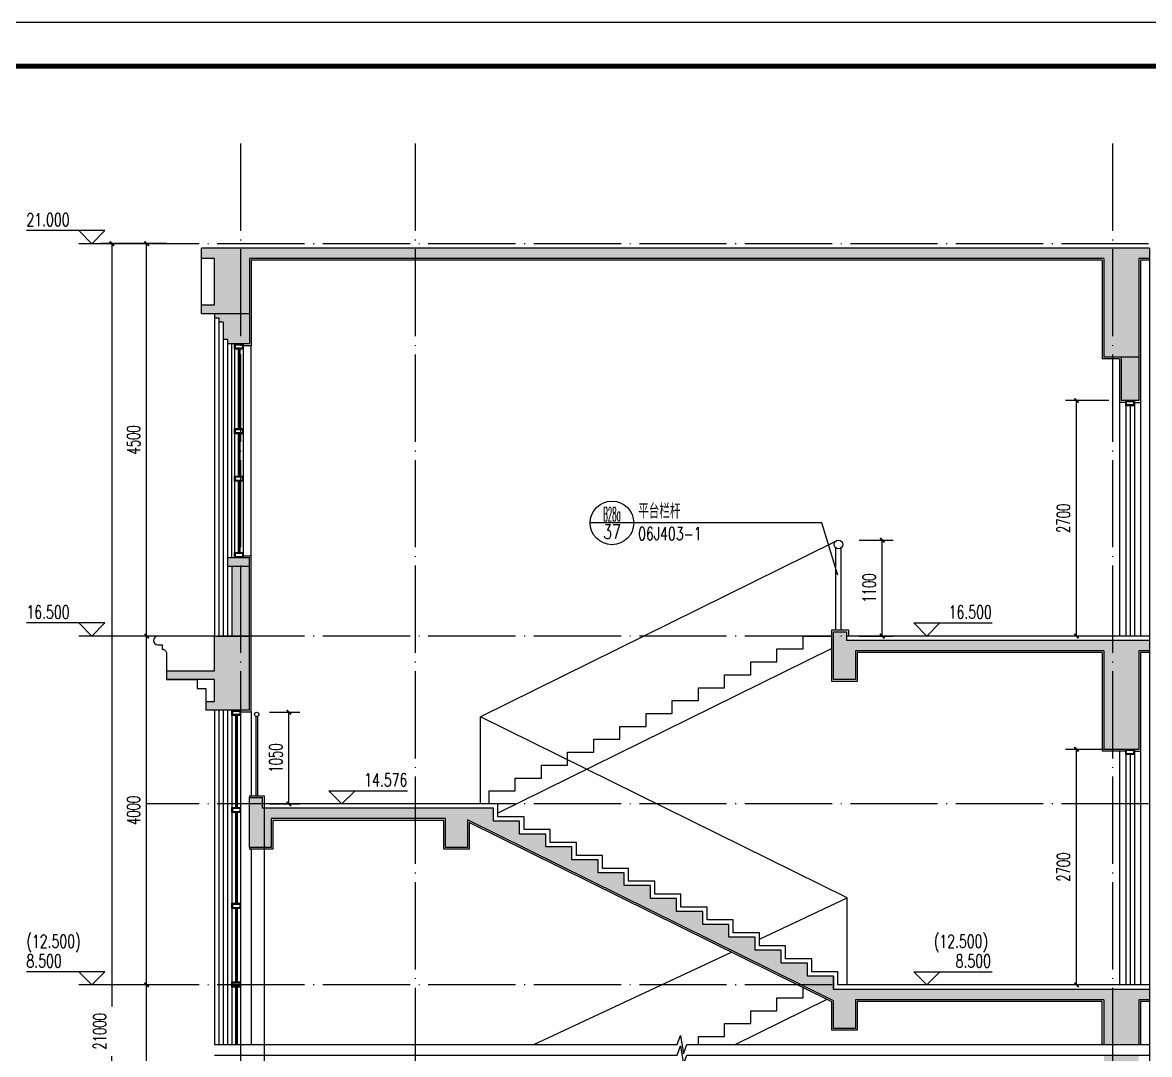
# Model space of a CAD drawing. Extents: x 307762 to 522490, y -326758 to -245675.
# Drawn here: x 441408 to 454331, y -257862 to -246028 of the extents above; entities that cross this region are included whole.
import ezdxf
from ezdxf.enums import TextEntityAlignment as Align

# ---------------------------------------------------------------- set-up
doc = ezdxf.new("R2010")
doc.units = 0
doc.header["$LTSCALE"] = 1000
doc.header["$MEASUREMENT"] = 0
doc.linetypes.add('DOTE', pattern=[2.42, 2, -0.2, 0.02, -0.2])
doc.layers.get('0').update_dxf_attribs({"linetype": 'CONTINUOUS'})
doc.layers.get('Defpoints').update_dxf_attribs({"color": 6, "linetype": 'CONTINUOUS'})
for name, color, linetype in [('A-墙线', 2, 'CONTINUOUS'), ('A-立面看线', 117, 'CONTINUOUS'), ('A-装饰构件', 197, 'CONTINUOUS'), ('DIM_ELEV', 3, 'CONTINUOUS'), ('DIM_IDEN', 3, 'CONTINUOUS'), ('DIM_SYMB', 3, 'CONTINUOUS'), ('DOTE', 1, 'DOTE'), ('PUB_DIM', 3, 'CONTINUOUS'), ('PUB_HATCH', 250, 'CONTINUOUS'), ('PUB_TEXT', 7, 'CONTINUOUS'), ('STAIR', 4, 'CONTINUOUS'), ('WALL', 2, 'CONTINUOUS'), ('WINDOW', 4, 'CONTINUOUS'), ('图框', 85, 'CONTINUOUS'), ('看线', 87, 'CONTINUOUS'), ('看线1', 7, 'CONTINUOUS'), ('面层', 185, 'CONTINUOUS')]:
    doc.layers.add(name, color=color, linetype=linetype)
doc.styles.add('_TCH_DIM', font='SIMPLEX', dxfattribs={"bigfont": 'GBCBIG'})
doc.styles.add('_TCH_LABEL', font='COMPLEX', dxfattribs={"bigfont": 'GBCBIG'})
doc.styles.add('DIM_FONT', font='SIMPLEX.shx', dxfattribs={"width": 0.65})
doc.dimstyles.new('DIMN50', dxfattribs={"dimscale": 0.5, "dimtxt": 300, "dimasz": 100, "dimexe": 250, "dimexo": 300, "dimgap": 150, "dimtad": 1, "dimdec": 0, "dimzin": 0, "dimdsep": 46, "dimtxsty": 'DIM_FONT', "dimblk": 'ARCHTICK', "dimcen": 0.09, "dimclrt": 7, "dimazin": 2, "dimtfac": 1, "dimtdec": 0, "dimtix": 1, "dimtmove": 2, "dimatfit": 3, "dimfxl": 0, "dimtolj": 1, "dimtzin": 0, "dimarcsym": 0})

# ---------------------------------------------------------------- blocks, each defined once
blk = doc.blocks.new('TJAD_TK_A1')
at = {"layer": '图框'}
blk.add_line((1341.38, 950.45), (500.38, 950.45), dxfattribs=at)
at = {"layer": '图框', "const_width": 1.2}
blk.add_lwpolyline([(1331.38, 940.45), (525.38, 940.45), (525.38, 366.45), (1331.38, 366.45)], close=True, dxfattribs=at)
blk = doc.blocks.new('_ArchTick')
at = {"color": 0, "linetype": 'ByBlock', "const_width": 0.4}
blk.add_lwpolyline([(-0.5, -0.5), (0.5, 0.5)], dxfattribs=at)
blk = doc.blocks.new('*D240')
at = {"layer": 'Defpoints', "color": 0}
for p in [(444091, -253938), (444462, -253938), (444091, -254988)]:
    blk.add_point(p, dxfattribs=at)
at = {"layer": 'PUB_DIM', "color": 0, "lineweight": -2}
for p, q in [((444241, -253938), (444587, -253938)), ((444462, -254988), (444462, -253938)), ((444241, -254988), (444587, -254988))]:
    blk.add_line(p, q, dxfattribs=at)
at = {"layer": 'PUB_DIM', "color": 0, "lineweight": -2, "xscale": 50, "yscale": 50, "zscale": 50}
for p, rotation in [((444462, -253938), 90), ((444462, -254988), 270)]:
    blk.add_blockref('_ArchTick', p, dxfattribs=dict(at, rotation=rotation))
at = {"layer": 'PUB_DIM', "color": 7, "insert": (444312, -254463), "char_height": 150, "attachment_point": 5, "rotation": 90, "style": 'DIM_FONT'}
blk.add_mtext('\\A1;1050', dxfattribs=at)
blk = doc.blocks.new('*D476')
at = {"layer": 'Defpoints', "color": 0}
for p in [(450851, -251964), (451267, -251964), (450851, -253064)]:
    blk.add_point(p, dxfattribs=at)
at = {"layer": 'PUB_DIM', "color": 0, "lineweight": -2}
for p, q in [((451001, -251964), (451392, -251964)), ((451267, -253064), (451267, -251964)), ((451001, -253064), (451392, -253064))]:
    blk.add_line(p, q, dxfattribs=at)
at = {"layer": 'PUB_DIM', "color": 0, "lineweight": -2, "xscale": 50, "yscale": 50, "zscale": 50}
for p, rotation in [((451267, -251964), 90), ((451267, -253064), 270)]:
    blk.add_blockref('_ArchTick', p, dxfattribs=dict(at, rotation=rotation))
at = {"layer": 'PUB_DIM', "color": 7, "insert": (451117, -252514), "char_height": 150, "attachment_point": 5, "rotation": 90, "style": 'DIM_FONT'}
blk.add_mtext('\\A1;1100', dxfattribs=at)
blk = doc.blocks.new('*D477')
at = {"layer": 'Defpoints', "color": 0}
for p in [(453495, -254364), (454014, -254364), (454014, -257064)]:
    blk.add_point(p, dxfattribs=at)
at = {"layer": 'PUB_DIM', "color": 0, "lineweight": -2}
for p, q in [((453864, -254364), (453370, -254364)), ((453495, -257064), (453495, -254364)), ((453864, -257064), (453370, -257064))]:
    blk.add_line(p, q, dxfattribs=at)
at = {"layer": 'PUB_DIM', "color": 0, "lineweight": -2, "xscale": 50, "yscale": 50, "zscale": 50}
for p, rotation in [((453495, -254364), 90), ((453495, -257064), 270)]:
    blk.add_blockref('_ArchTick', p, dxfattribs=dict(at, rotation=rotation))
at = {"layer": 'PUB_DIM', "color": 7, "insert": (453345, -255714), "char_height": 150, "attachment_point": 5, "rotation": 90, "style": 'DIM_FONT'}
blk.add_mtext('\\A1;2700', dxfattribs=at)
blk = doc.blocks.new('*D481')
at = {"layer": 'Defpoints', "color": 0}
for p in [(453495, -250364), (454014, -250364), (454014, -253064)]:
    blk.add_point(p, dxfattribs=at)
at = {"layer": 'PUB_DIM', "color": 0, "lineweight": -2}
for p, q in [((453864, -250364), (453370, -250364)), ((453495, -253064), (453495, -250364)), ((453864, -253064), (453370, -253064))]:
    blk.add_line(p, q, dxfattribs=at)
at = {"layer": 'PUB_DIM', "color": 0, "lineweight": -2, "xscale": 50, "yscale": 50, "zscale": 50}
for p, rotation in [((453495, -250364), 90), ((453495, -253064), 270)]:
    blk.add_blockref('_ArchTick', p, dxfattribs=dict(at, rotation=rotation))
at = {"layer": 'PUB_DIM', "color": 7, "insert": (453345, -251714), "char_height": 150, "attachment_point": 5, "rotation": 90, "style": 'DIM_FONT'}
blk.add_mtext('\\A1;2700', dxfattribs=at)
blk = doc.blocks.new('*D859')
at = {"layer": 'Defpoints', "color": 0}
for p in [(442431, -248564), (443209, -248564), (443209, -270364)]:
    blk.add_point(p, dxfattribs=at)
at = {"layer": 'PUB_DIM', "color": 0, "lineweight": -2}
for p, q in [((443059, -248564), (442306, -248564)), ((442431, -248564), (442431, -257314)), ((442431, -270364), (442431, -257882)), ((443059, -270364), (442306, -270364))]:
    blk.add_line(p, q, dxfattribs=at)
at = {"layer": 'PUB_DIM', "color": 0, "lineweight": -2, "xscale": 50, "yscale": 50, "zscale": 50}
for p, rotation in [((442431, -248564), 90), ((442431, -270364), 270)]:
    blk.add_blockref('_ArchTick', p, dxfattribs=dict(at, rotation=rotation))
at = {"layer": 'PUB_DIM', "color": 7, "insert": (442293, -257598), "char_height": 150, "attachment_point": 5, "rotation": 90, "style": 'DIM_FONT'}
blk.add_mtext('\\A1;21000', dxfattribs=at)
blk = doc.blocks.new('*D862')
at = {"layer": 'Defpoints', "color": 0}
for p in [(442831, -257064), (443209, -257064), (443209, -261064)]:
    blk.add_point(p, dxfattribs=at)
at = {"layer": 'PUB_DIM', "color": 0, "lineweight": -2}
for p, q in [((443059, -257064), (442706, -257064)), ((442831, -261064), (442831, -257064)), ((443059, -261064), (442706, -261064))]:
    blk.add_line(p, q, dxfattribs=at)
at = {"layer": 'PUB_DIM', "color": 0, "lineweight": -2, "xscale": 50, "yscale": 50, "zscale": 50}
for p, rotation in [((442831, -257064), 90), ((442831, -261064), 270)]:
    blk.add_blockref('_ArchTick', p, dxfattribs=dict(at, rotation=rotation))
at = {"layer": 'PUB_DIM', "color": 7, "insert": (442681, -259064), "char_height": 150, "attachment_point": 5, "rotation": 90, "style": 'DIM_FONT'}
blk.add_mtext('\\A1;4000x2=8000', dxfattribs=at)
blk = doc.blocks.new('*D863')
at = {"layer": 'Defpoints', "color": 0}
for p in [(442831, -253064), (443209, -253064), (443209, -257064)]:
    blk.add_point(p, dxfattribs=at)
at = {"layer": 'PUB_DIM', "color": 0, "lineweight": -2}
for p, q in [((443059, -253064), (442706, -253064)), ((442831, -257064), (442831, -253064)), ((443059, -257064), (442706, -257064))]:
    blk.add_line(p, q, dxfattribs=at)
at = {"layer": 'PUB_DIM', "color": 0, "lineweight": -2, "xscale": 50, "yscale": 50, "zscale": 50}
for p, rotation in [((442831, -253064), 90), ((442831, -257064), 270)]:
    blk.add_blockref('_ArchTick', p, dxfattribs=dict(at, rotation=rotation))
at = {"layer": 'PUB_DIM', "color": 7, "insert": (442681, -255064), "char_height": 150, "attachment_point": 5, "rotation": 90, "style": 'DIM_FONT'}
blk.add_mtext('\\A1;4000', dxfattribs=at)
blk = doc.blocks.new('*D864')
at = {"layer": 'Defpoints', "color": 0}
for p in [(442831, -248564), (443209, -248564), (443209, -253064)]:
    blk.add_point(p, dxfattribs=at)
at = {"layer": 'PUB_DIM', "color": 0, "lineweight": -2}
for p, q in [((443059, -248564), (442706, -248564)), ((442831, -253064), (442831, -248564)), ((443059, -253064), (442706, -253064))]:
    blk.add_line(p, q, dxfattribs=at)
at = {"layer": 'PUB_DIM', "color": 0, "lineweight": -2, "xscale": 50, "yscale": 50, "zscale": 50}
for p, rotation in [((442831, -248564), 90), ((442831, -253064), 270)]:
    blk.add_blockref('_ArchTick', p, dxfattribs=dict(at, rotation=rotation))
at = {"layer": 'PUB_DIM', "color": 7, "insert": (442681, -250814), "char_height": 150, "attachment_point": 5, "rotation": 90, "style": 'DIM_FONT'}
blk.add_mtext('\\A1;4500', dxfattribs=at)

msp = doc.modelspace()

# ---------------------------------------------------------------- hatches: boundary and pattern name
at = {"layer": 'PUB_HATCH'}
h = msp.add_hatch(dxfattribs=at)
h.set_pattern_fill('钢筋混凝土', color=256, scale=50, style=0)
h.set_pattern_definition([(45, (443058.7, -271368.93), (-88.38835, 88.38835), []), (50, (443058.7, -271368.93), (358.63, -31.376), [37.5, -412.5]), (355, (443058.7, -271368.93), (-69.3757, 376.096), [30, -330]), (100.4514, (443088.58, -271371.54), (289.2547, 344.72), [31.87, -350.571]), (46.1842, (443058.7, -271268.93), (533.6205, -82.7595), [56.25, -618.75]), (96.6356, (443103.16, -271275.8), (467.331, 487.059), [47.805, -525.856]), (351.1842, (443058.7, -271268.9), (467.331, 487.059), [45, -495]), (21, (443108.7, -271293.93), (298.4535, -201.3094), [37.5, -412.5]), (326, (443108.7, -271293.93), (121.6577, 362.575), [30, -330]), (71.4514, (443133.57, -271310.7), (420.1113, 161.2652), [31.87, -350.571]), (37.5, (443058.7, -271368.93), (6.0799, 166.4469), [0, -326, 0, -335, 0, -331.25]), (7.5, (443058.7, -271368.93), (131.5348, 197.2059), [0, -191, 0, -318.5, 0, -126.25]), (327.5, (442947.2, -271368.93), (266.9112, -11.27744), [0, -125, 0, -390, 0, -517.5]), (317.5, (442897.2, -271368.93), (291.593, 50.0525), [0, -162.5, 0, -259, 0, -367.5])])
h.paths.add_polyline_path([(444009.1, -263314.2), (443908.7, -263314.2), (443908.7, -263364.2), (444009.1, -263364.2)])
h.paths.add_polyline_path([(444009.1, -263242.2), (443908.7, -263242.2), (443908.7, -263314.2), (444009.1, -263314.2)])
h.paths.add_polyline_path([(444158.7, -258918.2), (444008.7, -258918.2), (444008.7, -258988.2), (444158.7, -258988.2)])
h.paths.add_polyline_path([(444008.7, -260164.2), (443208.7, -260164.2), (443208.7, -260264.2), (444008.7, -260264.2)])
h.paths.add_polyline_path([(454208.7, -248734.2), (454331.3, -248734.2), (454331.3, -248614.2), (443458.7, -248614.2), (443458.7, -248734.2), (443608.7, -248734.2), (443608.7, -249264.2), (443458.7, -249264.2), (443458.7, -249364.2), (444008.7, -249364.2), (444008.7, -248734.2), (453808.7, -248734.2), (453808.7, -249864.2), (454208.7, -249864.2)])
h.paths.add_polyline_path([(444008.7, -253064.2), (443608.7, -253064.2), (443608.7, -253464.2), (443058.7, -253464.2), (443058.7, -253564.2), (443608.7, -253564.2), (443608.7, -253814.2), (443508.7, -253814.2), (443508.7, -253914.2), (444008.7, -253914.2)])
h.paths.add_polyline_path([(444008.7, -252164.2), (443758.7, -252164.2), (443758.7, -252264.2), (444008.7, -252264.2)])
h.paths.add_polyline_path([(446508.7, -255171.4), (450708.7, -257246.2), (450708.7, -257564.2), (450958.7, -257564.2), (450958.7, -257234.2), (453808.7, -257234.2), (453808.7, -257749.9), (454208.7, -257749.9), (454208.7, -257234.2), (454331.3, -257234.2), (454331.3, -257114.2), (450708.7, -257114.2), (450708.7, -256964.2), (450408.7, -256964.2), (450408.7, -256814.2), (450108.7, -256814.2), (450108.7, -256666.2), (449808.7, -256666.2), (449808.7, -256518.2), (449508.7, -256518.2), (449508.7, -256370.2), (449208.7, -256370.2), (449208.7, -256222.2), (448908.7, -256222.2), (448908.7, -256074.2), (448608.7, -256074.2), (448608.7, -255926.2), (448308.7, -255926.2), (448308.7, -255778.2), (448008.7, -255778.2), (448008.7, -255630.2), (447708.7, -255630.2), (447708.7, -255482.2), (447408.7, -255482.2), (447408.7, -255334.2), (447108.7, -255334.2), (447108.7, -255186.2), (446808.7, -255186.2), (446808.7, -255038.2), (444158.7, -255038.2), (444158.7, -254916.2), (444008.7, -254916.2), (444008.7, -255488.2), (444258.7, -255488.2), (444258.7, -255158.2), (446258.7, -255158.2), (446258.7, -255488.2), (446508.7, -255488.2)])
h.paths.add_polyline_path([(454331.3, -253114.2), (450858.7, -253114.2), (450858.7, -253014.2), (450708.7, -253014.2), (450708.7, -253564.2), (450958.7, -253564.2), (450958.7, -253234.2), (453808.7, -253234.2), (453808.7, -254364.2), (454208.7, -254364.2), (454208.7, -253234.2), (454331.3, -253234.2)])
h.paths.add_polyline_path([(454208.7, -257869.9), (453808.7, -257869.9), (453808.7, -258364.2), (454208.7, -258364.2)])
h.paths.add_polyline_path([(450958.7, -261234.2), (453808.7, -261234.2), (453808.7, -262534.2), (454208.7, -262534.2), (454208.7, -261234.2), (454331.3, -261234.2), (454331.3, -261114.2), (450708.7, -261114.2), (450708.7, -260964.2), (450408.7, -260964.2), (450408.7, -260814.2), (450108.7, -260814.2), (450108.7, -260666.2), (449808.7, -260666.2), (449808.7, -260518.2), (449508.7, -260518.2), (449508.7, -260370.2), (449208.7, -260370.2), (449208.7, -260222.2), (448908.7, -260222.2), (448908.7, -260074.2), (448608.7, -260074.2), (448608.7, -259926.2), (448308.7, -259926.2), (448308.7, -259778.2), (448008.7, -259778.2), (448008.7, -259630.2), (447708.7, -259630.2), (447708.7, -259482.2), (447408.7, -259482.2), (447408.7, -259334.2), (447108.7, -259334.2), (447108.7, -259186.2), (446808.7, -259186.2), (446808.7, -259038.2), (444108.7, -259038.2), (444108.7, -258938.2), (444008.7, -258938.2), (444008.7, -259838.2), (444408.7, -259838.2), (444408.7, -259158.2), (446258.7, -259158.2), (446258.7, -259488.2), (446508.7, -259488.2), (446508.7, -259171.4), (450708.7, -261248), (450708.7, -261564.2), (450958.7, -261564.2)])
h.paths.add_polyline_path([(444108.7, -261114.2), (443608.7, -261114.2), (443608.7, -261214.2), (443758.7, -261214.2), (443758.7, -261914.2), (444108.7, -261914.2)])
h.paths.add_polyline_path([(446508.7, -263364.2), (444108.7, -263364.2), (443608.7, -263364.2), (443608.7, -263464.2), (443808.7, -263464.2), (443808.7, -263964.2), (443608.7, -263964.2), (443608.7, -264064.2), (444108.7, -264064.2), (444108.7, -263504.2), (446258.7, -263504.2), (446258.7, -263814.2), (446508.7, -263814.2), (446508.7, -263648.3), (450728.7, -265758.3), (450728.7, -266064.2), (450958.7, -266064.2), (450958.7, -265774.2), (453808.7, -265774.2), (453808.7, -266614.2), (454208.7, -266614.2), (454208.7, -265774.2), (454331.3, -265774.2), (454331.3, -265614.2), (450708.7, -265614.2), (450708.7, -265464.2), (450408.7, -265464.2), (450408.7, -265314.2), (450108.7, -265314.2), (450108.7, -265164.2), (449808.7, -265164.2), (449808.7, -265014.2), (449508.7, -265014.2), (449508.7, -264864.2), (449208.7, -264864.2), (449208.7, -264714.2), (448908.7, -264714.2), (448908.7, -264564.2), (448608.7, -264564.2), (448608.7, -264414.2), (448308.7, -264414.2), (448308.7, -264264.2), (448008.7, -264264.2), (448008.7, -264114.2), (447708.7, -264114.2), (447708.7, -263964.2), (447408.7, -263964.2), (447408.7, -263814.2), (447108.7, -263814.2), (447108.7, -263664.2), (446808.7, -263664.2), (446808.7, -263514.2), (446508.7, -263514.2)])
h.paths.add_polyline_path([(449968.7, -268843.2), (449688.7, -268843.2), (449688.7, -268686.2), (448588.7, -268686.2), (448588.7, -268530.2), (448308.7, -268530.2), (448308.7, -268374.2), (448028.7, -268374.2), (448028.7, -268218.2), (447748.7, -268218.2), (447748.7, -268062.2), (447468.7, -268062.2), (447468.7, -267906.2), (447188.7, -267906.2), (447188.7, -267750.2), (446908.7, -267750.2), (446908.7, -267594.2), (446628.7, -267594.2), (446628.7, -267438.2), (446348.7, -267438.2), (446348.7, -267282.2), (446068.7, -267282.2), (446068.7, -267126.2), (445788.7, -267126.2), (445788.7, -266970.2), (445508.7, -266970.2), (445508.7, -266814.2), (443608.7, -266814.2), (443608.7, -270414.2), (443108.7, -270414.2), (443108.7, -271368.9), (454331.3, -271368.9), (454331.3, -270414.2), (452488.7, -270414.2), (452488.7, -270256.2), (452208.7, -270256.2), (452208.7, -270099.2), (451928.7, -270099.2), (451928.7, -269942.2), (451648.7, -269942.2), (451648.7, -269785.2), (451368.7, -269785.2), (451368.7, -269628.2), (451088.7, -269628.2), (451088.7, -269471.2), (450808.7, -269471.2), (450808.7, -269314.2), (450528.7, -269314.2), (450528.7, -269157.2), (450248.7, -269157.2), (450248.7, -269000.2), (449968.7, -269000.2)])
h.paths.add_polyline_path([(449688.7, -268980.7), (451928.7, -270236.7), (451928.7, -270414.2), (444008.7, -270414.2), (444008.7, -266934.2), (445258.7, -266934.2), (445258.7, -267264.2), (445508.7, -267264.2), (445508.7, -267107.5), (448588.7, -268823.5), (448588.7, -269136.2), (448838.7, -269136.2), (448838.7, -268806.2), (449438.7, -268806.2), (449438.7, -269136.2), (449688.7, -269136.2)], flags=16)
h = msp.add_hatch(dxfattribs=at)
h.set_pattern_fill('钢筋混凝土', color=256, scale=50, style=0)
h.set_pattern_definition([(45, (443608.7, -267664.16), (-88.38835, 88.38835), []), (50, (443608.7, -267664.16), (358.63, -31.376), [37.5, -412.5]), (355, (443608.7, -267664.16), (-69.3757, 376.096), [30, -330]), (100.4514, (443638.58, -267666.78), (289.2547, 344.72), [31.87, -350.571]), (46.1842, (443608.7, -267564.16), (533.6205, -82.7595), [56.25, -618.75]), (96.6356, (443653.16, -267571.06), (467.331, 487.059), [47.805, -525.856]), (351.1842, (443608.7, -267564.16), (467.331, 487.06), [45, -495]), (21, (443658.7, -267589.16), (298.4535, -201.3094), [37.5, -412.5]), (326, (443658.7, -267589.16), (121.6577, 362.575), [30, -330]), (71.4514, (443683.57, -267605.94), (420.1113, 161.265), [31.87, -350.571]), (37.5, (443608.7, -267664.16), (6.0799, 166.4469), [0, -326, 0, -335, 0, -331.25]), (7.5, (443608.7, -267664.16), (131.5348, 197.2059), [0, -191, 0, -318.5, 0, -126.25]), (327.5, (443497.2, -267664.16), (266.9112, -11.2774), [0, -125, 0, -390, 0, -517.5]), (317.5, (443447.2, -267664.16), (291.593, 50.0525), [0, -162.5, 0, -259, 0, -367.5])])
h.paths.add_polyline_path([(444008.7, -249364.2), (443608.7, -249364.2), (443608.7, -249414.2), (443658.7, -249414.2), (443658.7, -249464.2), (443708.7, -249464.2), (443708.7, -249664.2), (443758.7, -249664.2), (443758.7, -249714.2), (444008.7, -249714.2)])
h.paths.add_polyline_path([(454208.7, -249864.2), (454008.7, -249864.2), (454008.7, -250364.2), (454208.7, -250364.2)])
h.paths.add_polyline_path([(444008.7, -252264.2), (443808.7, -252264.2), (443808.7, -253064.2), (444008.7, -253064.2)])
h.paths.add_polyline_path([(444008.7, -260264.2), (443808.7, -260264.2), (443808.7, -261114.2), (444008.7, -261114.2)])
h.paths.add_polyline_path([(454208.7, -262534.2), (454008.7, -262534.2), (454008.7, -262864.2), (454208.7, -262864.2)])
h.paths.add_polyline_path([(454208.7, -266614.2), (454008.7, -266614.2), (454008.7, -267664.2), (454208.7, -267664.2)])

# ---------------------------------------------------------------- linework, layer by layer
at = {"layer": 'A-墙线'}
for p, q in [((453808.7, -248734.2), (453808.7, -249864.2)), ((454208.7, -248734.2), (454208.7, -249864.2)), ((454008.7, -249864.2), (454008.7, -250364.2)), ((453808.7, -253234.2), (453808.7, -254364.2)), ((454208.7, -253234.2), (454208.7, -254364.2)), ((453808.7, -257234.2), (453808.7, -257749.9)), ((454208.7, -257234.2), (454208.7, -257749.9))]:
    msp.add_line(p, q, dxfattribs=at)
at = {"layer": 'A-立面看线'}
for p, q in [((443808.7, -252164.2), (443808.7, -249714.2)), ((444028.7, -252144.2), (444028.7, -249734.2)), ((453988.7, -250384.2), (453988.7, -253064.2)), ((454228.7, -250384.2), (454228.7, -253064.2)), ((443608.7, -253914.2), (443608.7, -257749.9)), ((443658.7, -253914.2), (443658.7, -257749.9)), ((443708.7, -253914.2), (443708.7, -257749.9)), ((443758.7, -253914.2), (443758.7, -257749.9)), ((444028.7, -253934.2), (444028.7, -254896.2)), ((453988.7, -254384.2), (453988.7, -257064.2)), ((454228.7, -254384.2), (454228.7, -257064.2)), ((444028.7, -255508.2), (444028.7, -257749.9))]:
    msp.add_line(p, q, dxfattribs=at)
at = {"layer": 'A-装饰构件'}
for p, q in [((443608.7, -249414.2), (443608.7, -253064.2)), ((443658.7, -249464.2), (443658.7, -253064.2)), ((443708.7, -249664.2), (443708.7, -253064.2)), ((443758.7, -249714.2), (443758.7, -252164.2)), ((443758.7, -252264.2), (443758.7, -253064.2))]:
    msp.add_line(p, q, dxfattribs=at)
at = {"layer": 'DIM_ELEV'}
for p, q in [((442352, -248414.2), (441452, -248414.2)), ((442202, -248564.2), (442052, -248414.2)), ((442202, -248564.2), (442352, -248414.2)), ((443063.1, -248564.2), (442052, -248564.2)), ((442352, -252914.2), (441452, -252914.2)), ((442202, -253064.2), (442052, -252914.2)), ((442202, -253064.2), (442352, -252914.2)), ((451778.4, -253064.2), (451628.4, -252914.2)), ((451628.4, -252914.2), (452528.4, -252914.2)), ((451778.4, -253064.2), (451928.4, -252914.2)), ((443063.1, -253064.2), (442052, -253064.2)), ((445070.5, -254988.2), (444920.5, -254838.2)), ((444920.5, -254838.2), (445820.5, -254838.2)), ((445070.5, -254988.2), (445220.5, -254838.2)), ((442352, -256914.2), (441452, -256914.2)), ((442202, -257064.2), (442052, -256914.2)), ((442202, -257064.2), (442352, -256914.2)), ((451778.4, -257064.2), (451628.4, -256914.2)), ((451628.4, -256914.2), (452528.4, -256914.2)), ((451778.4, -257064.2), (451928.4, -256914.2)), ((443063.1, -257064.2), (442052, -257064.2))]:
    msp.add_line(p, q, dxfattribs=at)
at = {"layer": 'DIM_IDEN'}
for p, q in [((448417.3, -251766.5), (447917.3, -251766.5)), ((450575.3, -251766.5), (448417.3, -251766.5)), ((450758.4, -252367.2), (450575.3, -251766.5))]:
    msp.add_line(p, q, dxfattribs=at)
for centre, radius in [((448167.3, -251766.5), 250), ((450758.4, -252367.2), 0)]:
    msp.add_circle(centre, radius, dxfattribs=at)
at = {"layer": 'DIM_SYMB'}
for points in [[(454331.3, -248614.2), (454331.3, -259935.3), (454436.3, -259973.5), (454226.3, -260010.5), (454331.3, -260047.8), (454331.3, -271368.9)], [(443608.7, -257749.9), (448913.8, -257749.9), (448952, -257644.9), (448989, -257854.9), (449026.3, -257749.9), (454331.3, -257749.9)], [(443608.7, -257869.9), (448913.8, -257869.9), (448952, -257764.9), (448989, -257974.9), (449026.3, -257869.9), (454331.3, -257869.9)]]:
    msp.add_lwpolyline(points, dxfattribs=at)
at = {"layer": 'DOTE', "ltscale": 0.5}
for p, q in [((443908.7, -247416.4), (443908.7, -268449.4)), ((445908.7, -247416.4), (445908.7, -272168.9)), ((453908.7, -247416.4), (453908.7, -272168.9)), ((455531.3, -248564.2), (442830.7, -248564.2)), ((455531.3, -253064.2), (442830.7, -253064.2)), ((455531.3, -254988.2), (442830.7, -254988.2)), ((455531.3, -257064.2), (442830.7, -257064.2)), ((455531.3, -257064.2), (442830.7, -257064.2))]:
    msp.add_line(p, q, dxfattribs=at)
at = {"layer": 'PUB_HATCH'}
msp.add_line((444178.7, -254898.2), (444178.7, -262574.8), dxfattribs=at)
at = {"layer": 'STAIR'}
for p, q in [((450734.1, -252994.2), (450734.1, -252054.2)), ((450794.1, -252994.2), (450794.1, -252054.2)), ((444083.7, -253986), (444083.7, -254898.2)), ((444103.7, -253986), (444103.7, -254898.2)), ((450865.9, -256067.1), (446658.8, -253989.4)), ((446658.8, -254988.2), (446658.8, -253989.4)), ((450865.9, -257064.2), (450865.9, -256067.1))]:
    msp.add_line(p, q, dxfattribs=at)
at = {"layer": 'WALL'}
for p, q in [((454331.3, -248614.2), (443458.7, -248614.2)), ((443458.7, -249364.2), (443458.7, -248614.2)), ((443608.7, -248734.2), (443458.7, -248734.2)), ((443608.7, -249264.2), (443608.7, -248734.2)), ((444008.7, -248734.2), (444008.7, -249714.2)), ((453808.7, -248734.2), (444008.7, -248734.2)), ((454331.3, -248734.2), (454208.7, -248734.2)), ((443458.7, -249264.2), (443608.7, -249264.2)), ((443458.7, -249364.2), (444008.7, -249364.2)), ((443608.7, -249364.2), (443608.7, -249414.2)), ((443608.7, -249414.2), (443658.7, -249414.2)), ((443658.7, -249414.2), (443658.7, -249464.2)), ((443708.7, -249464.2), (443658.7, -249464.2)), ((443708.7, -249464.2), (443708.7, -249664.2)), ((443758.7, -249664.2), (443708.7, -249664.2)), ((443758.7, -249664.2), (443758.7, -249714.2)), ((444008.7, -249714.2), (443758.7, -249714.2)), ((454208.7, -249864.2), (453808.7, -249864.2)), ((454208.7, -249864.2), (454208.7, -250364.2)), ((454208.7, -250364.2), (454008.7, -250364.2)), ((443758.7, -252164.2), (444008.7, -252164.2)), ((443758.7, -252164.2), (443758.7, -252264.2)), ((443758.7, -252264.2), (444008.7, -252264.2)), ((443808.7, -252264.2), (443808.7, -253064.2)), ((444008.7, -253914.2), (444008.7, -252164.2)), ((450858.7, -253014.2), (450858.7, -253114.2)), ((443608.7, -253464.2), (443608.7, -253064.2)), ((443608.7, -253064.2), (444008.7, -253064.2)), ((454331.3, -253114.2), (450858.7, -253114.2)), ((443058.7, -253464.2), (443608.7, -253464.2)), ((443058.7, -253464.2), (443058.7, -253564.2)), ((443608.7, -253564.2), (443058.7, -253564.2)), ((443608.7, -253814.2), (443608.7, -253564.2)), ((443508.7, -253814.2), (443608.7, -253814.2)), ((443508.7, -253814.2), (443508.7, -253914.2)), ((444008.7, -253914.2), (443508.7, -253914.2)), ((454208.7, -254364.2), (453808.7, -254364.2)), ((453808.7, -257234.2), (450958.7, -257234.2)), ((450958.7, -257234.2), (450958.7, -257564.2)), ((454331.3, -257234.2), (454208.7, -257234.2))]:
    msp.add_line(p, q, dxfattribs=at)
for points in [[(453808.7, -253234.2), (450958.7, -253234.2), (450958.7, -253564.2), (450708.7, -253564.2), (450708.7, -253014.2), (450858.7, -253014.2)], [(454331.3, -253234.2), (454208.7, -253234.2)], [(450958.7, -257564.2), (450708.7, -257564.2), (450708.7, -257246.2), (446508.7, -255171.4), (446508.7, -255488.2), (446258.7, -255488.2), (446258.7, -255158.2), (444258.7, -255158.2), (444258.7, -255488.2), (444008.7, -255488.2), (444008.7, -254916.2), (444158.7, -254916.2)], [(450708.7, -257114.2), (450708.7, -256964.2), (450408.7, -256964.2), (450408.7, -256814.2), (450408.7, -256814.2), (450108.7, -256814.2), (450108.7, -256666.2), (449808.7, -256666.2), (449808.7, -256518.2), (449508.7, -256518.2), (449508.7, -256370.2), (449208.7, -256370.2), (449208.7, -256222.2), (448908.7, -256222.2), (448908.7, -256074.2), (448608.7, -256074.2), (448608.7, -255926.2), (448308.7, -255926.2), (448308.7, -255778.2), (448008.7, -255778.2), (448008.7, -255630.2), (447708.7, -255630.2), (447708.7, -255482.2), (447408.7, -255482.2), (447408.7, -255334.2), (447108.7, -255334.2), (447108.7, -255186.2), (446808.7, -255186.2), (446808.7, -255038.2), (444158.7, -255038.2), (444158.7, -254916.2)], [(450708.7, -256964.2), (450708.7, -257114.2), (454331.3, -257114.2)]]:
    msp.add_lwpolyline(points, dxfattribs=at)
msp.add_circle((450764.1, -252014.2), 50, dxfattribs=at)
at = {"layer": 'WINDOW', "linetype": 'Continuous'}
for p, q in [((443838.7, -249774.2), (443838.7, -250684.2)), ((443878.7, -249774.2), (443878.7, -250684.2)), ((443888.7, -249774.2), (443888.7, -250684.2)), ((443898.7, -249774.2), (443898.7, -250684.2)), ((443938.7, -249774.2), (443938.7, -250684.2)), ((454058.7, -250424.2), (454058.7, -253064.2)), ((454108.7, -250424.2), (454108.7, -253064.2)), ((454158.7, -250424.2), (454158.7, -253064.2)), ((443838.7, -250744.2), (443838.7, -251229.2)), ((443878.7, -250744.2), (443878.7, -251229.2)), ((443888.7, -250744.2), (443888.7, -251229.2)), ((443898.7, -250744.2), (443898.7, -251229.2)), ((443938.7, -250744.2), (443938.7, -251229.2)), ((443838.7, -251289.2), (443838.7, -252104.2)), ((443878.7, -251289.2), (443878.7, -252104.2)), ((443888.7, -251289.2), (443888.7, -252104.2)), ((443898.7, -251289.2), (443898.7, -252104.2)), ((443938.7, -251289.2), (443938.7, -252104.2)), ((443808.7, -253974.2), (443808.7, -255029.2)), ((443848.7, -253974.2), (443848.7, -255029.2)), ((443858.7, -253974.2), (443858.7, -255029.2)), ((443868.7, -253974.2), (443868.7, -255029.2)), ((443908.7, -253974.2), (443908.7, -255029.2)), ((454058.7, -254424.2), (454058.7, -257064.2)), ((454108.7, -254424.2), (454108.7, -257064.2)), ((454158.7, -254424.2), (454158.7, -257064.2)), ((443808.7, -255089.2), (443808.7, -256129.2)), ((443848.7, -255089.2), (443848.7, -256129.2)), ((443858.7, -255089.2), (443858.7, -256129.2)), ((443868.7, -255089.2), (443868.7, -256129.2)), ((443908.7, -255089.2), (443908.7, -256129.2)), ((443808.7, -256189.2), (443808.7, -257029.2)), ((443848.7, -256189.2), (443848.7, -257029.2)), ((443858.7, -256189.2), (443858.7, -257029.2)), ((443868.7, -256189.2), (443868.7, -257029.2)), ((443908.7, -256189.2), (443908.7, -257029.2)), ((443808.7, -257089.2), (443808.7, -257749.9)), ((443848.7, -257089.2), (443848.7, -257749.9)), ((443858.7, -257089.2), (443858.7, -257749.9)), ((443868.7, -257089.2), (443868.7, -257749.9)), ((443908.7, -257089.2), (443908.7, -257749.9))]:
    msp.add_line(p, q, dxfattribs=at)
at = {"layer": '看线', "color": 251}
for p, q in [((450688.7, -253205.5), (446858.7, -255094.9)), ((449858.7, -256538.8), (450865.9, -256067.1)), ((447272.8, -257749.9), (449536.8, -256689.6)), ((450633.1, -257232.9), (449585.2, -257749.9))]:
    msp.add_line(p, q, dxfattribs=at)
for points in [[(450724.4, -251983.7), (446658.8, -253989.4)], [(446758.7, -254988.2), (446758.7, -254840.2), (447058.7, -254840.2), (447058.7, -254692.2), (447358.7, -254692.2), (447358.7, -254544.2), (447658.7, -254544.2), (447658.7, -254396.2), (447958.7, -254396.2), (447958.7, -254248.2), (448258.7, -254248.2), (448258.7, -254100.2), (448558.7, -254100.2), (448558.7, -253952.2), (448858.7, -253952.2), (448858.7, -253804.2), (449158.7, -253804.2), (449158.7, -253656.2), (449458.7, -253656.2), (449458.7, -253508.2), (449758.7, -253508.2), (449758.7, -253360.2), (450058.7, -253360.2), (450058.7, -253212.2), (450358.7, -253212.2), (450358.7, -253064.2), (450688.7, -253064.2)], [(449158.7, -257749.9), (449158.7, -257656.2), (449458.7, -257656.2), (449458.7, -257508.2), (449758.7, -257508.2), (449758.7, -257360.2), (450058.7, -257360.2), (450058.7, -257212.2), (450358.7, -257212.2), (450358.7, -257095.6)]]:
    msp.add_lwpolyline(points, dxfattribs=at)
at = {"layer": '看线1'}
for points in [[(443838.7, -249714.2), (443938.7, -249714.2), (443938.7, -249774.2), (443838.7, -249774.2)], [(443848.7, -249724.2), (443928.7, -249724.2), (443928.7, -249764.2), (443848.7, -249764.2)], [(454058.7, -250364.2), (454158.7, -250364.2), (454158.7, -250424.2), (454058.7, -250424.2)], [(454068.7, -250374.2), (454148.7, -250374.2), (454148.7, -250414.2), (454068.7, -250414.2)], [(443838.7, -250684.2), (443938.7, -250684.2), (443938.7, -250744.2), (443838.7, -250744.2)], [(443848.7, -250694.2), (443928.7, -250694.2), (443928.7, -250734.2), (443848.7, -250734.2)], [(443838.7, -251229.2), (443938.7, -251229.2), (443938.7, -251289.2), (443838.7, -251289.2)], [(443848.7, -251239.2), (443928.7, -251239.2), (443928.7, -251279.2), (443848.7, -251279.2)], [(443838.7, -252104.2), (443938.7, -252104.2), (443938.7, -252164.2), (443838.7, -252164.2)], [(443848.7, -252114.2), (443928.7, -252114.2), (443928.7, -252154.2), (443848.7, -252154.2)], [(443808.7, -253914.2), (443908.7, -253914.2), (443908.7, -253974.2), (443808.7, -253974.2)], [(443818.7, -253924.2), (443898.7, -253924.2), (443898.7, -253964.2), (443818.7, -253964.2)], [(454058.7, -254364.2), (454158.7, -254364.2), (454158.7, -254424.2), (454058.7, -254424.2)], [(454068.7, -254374.2), (454148.7, -254374.2), (454148.7, -254414.2), (454068.7, -254414.2)], [(443808.7, -255029.2), (443908.7, -255029.2), (443908.7, -255089.2), (443808.7, -255089.2)], [(443818.7, -255039.2), (443898.7, -255039.2), (443898.7, -255079.2), (443818.7, -255079.2)], [(443808.7, -256129.2), (443908.7, -256129.2), (443908.7, -256189.2), (443808.7, -256189.2)], [(443818.7, -256139.2), (443898.7, -256139.2), (443898.7, -256179.2), (443818.7, -256179.2)], [(443808.7, -257029.2), (443908.7, -257029.2), (443908.7, -257089.2), (443808.7, -257089.2)], [(443818.7, -257039.2), (443898.7, -257039.2), (443898.7, -257079.2), (443818.7, -257079.2)]]:
    msp.add_lwpolyline(points, close=True, dxfattribs=at)
msp.add_lwpolyline([(443608.7, -253064.2), (442958.7, -253064.2, 0.9999652), (442958.7, -253164.2), (443008.7, -253164.2), (443008.7, -253214.2, -0.4142136), (443058.7, -253264.2), (443058.7, -253564.2), (443408.7, -253564.2), (443408.7, -253664.2), (443508.7, -253664.2), (443508.7, -253814.2)], format="xyb", dxfattribs=at)
msp.add_circle((444093.7, -253963.1), 25, dxfattribs=at)
at = {"layer": '面层'}
for p, q in [((444028.7, -248754.2), (444028.7, -249734.2)), ((453788.7, -248754.2), (444028.7, -248754.2)), ((453788.7, -248754.2), (453788.7, -249884.2)), ((444028.7, -249734.2), (443938.7, -249734.2)), ((453988.7, -249884.2), (453788.7, -249884.2)), ((453988.7, -249884.2), (453988.7, -250384.2)), ((454058.7, -250384.2), (453988.7, -250384.2)), ((454158.7, -250384.2), (454228.7, -250384.2)), ((443938.7, -252144.2), (444028.7, -252144.2)), ((444028.7, -253934.2), (444028.7, -252144.2)), ((450878.7, -252994.2), (450878.7, -253064.2)), ((453788.7, -253254.2), (453788.7, -254384.2)), ((443908.7, -253934.2), (444028.7, -253934.2)), ((454058.7, -254384.2), (453788.7, -254384.2)), ((454158.7, -254384.2), (454228.7, -254384.2)), ((444008.7, -254896.2), (444008.7, -254916.2)), ((444008.7, -255488.2), (444008.7, -255508.2))]:
    msp.add_line(p, q, dxfattribs=at)
for points in [[(454331.3, -248754.2), (454228.7, -248754.2), (454228.7, -250384.2)], [(453788.7, -253254.2), (450978.7, -253254.2), (450978.7, -253584.2), (450688.7, -253584.2), (450688.7, -252994.2), (450878.7, -252994.2)], [(454331.3, -253064.2), (450858.7, -253064.2)], [(454331.3, -253254.2), (454228.7, -253254.2), (454228.7, -254384.2)], [(444008.7, -254896.2), (444178.7, -254896.2), (444178.7, -254988.2)], [(444008.7, -254898.2), (444178.7, -254898.2), (444178.7, -254988.2)], [(454331.3, -257064.2), (450758.7, -257064.2), (450758.7, -256914.2), (450458.7, -256914.2), (450458.7, -256764.2), (450158.7, -256764.2), (450158.7, -256616.2), (449858.7, -256616.2), (449858.7, -256468.2), (449558.7, -256468.2), (449558.7, -256320.2), (449258.7, -256320.2), (449258.7, -256172.2), (448958.7, -256172.2), (448958.7, -256024.2), (448658.7, -256024.2), (448658.7, -255876.2), (448358.7, -255876.2), (448358.7, -255728.2), (448058.7, -255728.2), (448058.7, -255580.2), (447758.7, -255580.2), (447758.7, -255432.2), (447458.7, -255432.2), (447458.7, -255284.2), (447158.7, -255284.2), (447158.7, -255136.2), (446858.7, -255136.2), (446858.7, -254988.2), (444158.7, -254988.2)], [(453788.7, -257749.9), (453788.7, -257254.2), (450978.7, -257254.2), (450978.7, -257584.2), (450688.7, -257584.2), (450688.7, -257258.6), (446528.7, -255203.5), (446528.7, -255508.2), (446238.7, -255508.2), (446238.7, -255178.2), (444278.7, -255178.2), (444278.7, -255508.2), (444008.7, -255508.2)], [(454331.3, -257254.2), (454228.7, -257254.2), (454228.7, -257749.9)]]:
    msp.add_lwpolyline(points, dxfattribs=at)

# ---------------------------------------------------------------- block references
at = {"layer": '图框', "xscale": 50, "yscale": 50, "zscale": 50}
msp.add_blockref('TJAD_TK_A1', (394076.5, -293550.7), dxfattribs=at)

# ---------------------------------------------------------------- texts
at = {"layer": 'PUB_TEXT', "width": 0.705882}
for s, style, p in [('21.000', '_TCH_DIM', (441452, -248364.2)), ('06J403-1', '_TCH_LABEL', (448467.3, -251965.2)), ('16.500', '_TCH_DIM', (441452, -252864.2)), ('16.500', '_TCH_DIM', (452028.4, -252864.2)), ('14.576', '_TCH_DIM', (445325.5, -254788.2)), ('(12.500)', '_TCH_DIM', (441452, -256639.2)), ('(12.500)', '_TCH_DIM', (451858.4, -256639.2)), ('8.500', '_TCH_DIM', (441452, -256864.2)), ('8.500', '_TCH_DIM', (452108.4, -256864.2))]:
    msp.add_text(s, height=148.75, dxfattribs=dict(at, style=style)).set_placement(p)
at = {"layer": 'PUB_TEXT', "style": '_TCH_LABEL'}
for s, width, p, p2 in [('B28a', 0.340909, (448066.7, -251746.4), (448267.9, -251746.4)), ('37', 0.795455, (448066.7, -251947.6), (448267.9, -251947.6))]:
    msp.add_text(s, height=161, dxfattribs=dict(at, width=width)).set_placement(p, p2, align=Align.FIT)
msp.add_text('平台栏杆', height=168.79, dxfattribs=at).set_placement((448467.3, -251716.5))

# ---------------------------------------------------------------- dimensions: what is measured, and where the dimension line sits
at = {"layer": 'PUB_DIM'}
dim = msp.add_linear_dim(base=(442430.7, -248564.2), p1=(443208.7, -270364.2), p2=(443208.7, -248564.2), angle=90, text='21000', dimstyle='DIMN50', dxfattribs=at)
dim.commit()
dim.dimension.update_dxf_attribs({"geometry": '*D859', "text_midpoint": (442293.2, -257597.8), "dimtype": 129})
for p1, p2, distance, picture, middle in [((443208.7, -253064.2), (443208.7, -248564.2), 378, '*D864', (442680.7, -250814.2)), ((454014.1, -253064.2), (454014.1, -250364.2), 518.8, '*D481', (453345.3, -251714.2)), ((450850.6, -253064.2), (450850.6, -251964.2), -416.1, '*D476', (451116.8, -252514.2)), ((443208.7, -257064.2), (443208.7, -253064.2), 378, '*D863', (442680.7, -255064.2)), ((444091.4, -254988.2), (444091.4, -253938.2), -370.7, '*D240', (444312.1, -254463.2)), ((454014.1, -257064.2), (454014.1, -254364.2), 518.8, '*D477', (453345.3, -255714.2))]:
    dim = msp.add_aligned_dim(p1=p1, p2=p2, distance=distance, dimstyle='DIMN50', dxfattribs=at)
    dim.commit()
    dim.dimension.update_dxf_attribs({"geometry": picture, "text_midpoint": middle})
dim = msp.add_aligned_dim(p1=(443208.7, -261064.2), p2=(443208.7, -257064.2), distance=378, text='4000x2=8000', dimstyle='DIMN50', dxfattribs=at)
dim.commit()
dim.dimension.update_dxf_attribs({"geometry": '*D862', "text_midpoint": (442680.7, -259064.2)})

doc.saveas('drawing.dxf')
